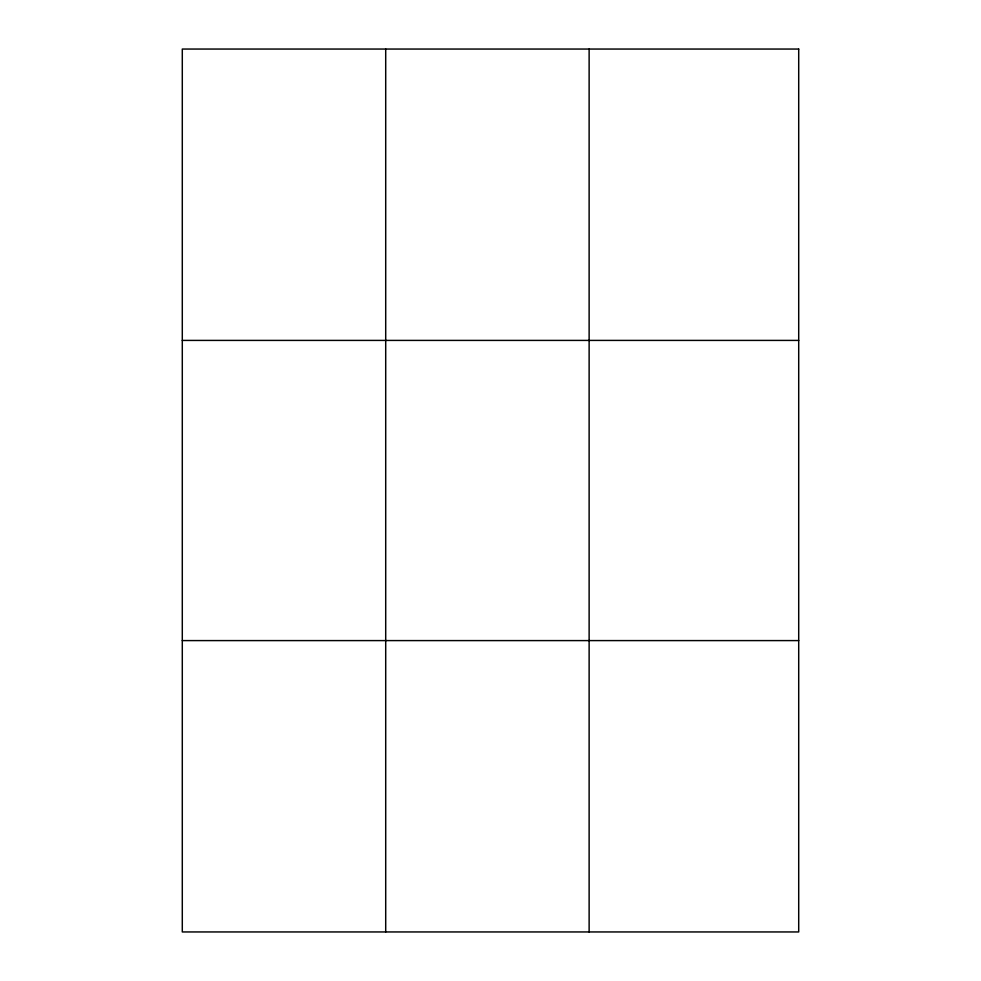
<?xml version="1.0" encoding="UTF-8"?>
<svg xmlns="http://www.w3.org/2000/svg" width="981" height="981" viewBox="0 0 981 981"><rect width="100%" height="100%" fill="white"/><g stroke="black" fill="none" stroke-linecap="round" stroke-linejoin="round"><path stroke-width="1.47" d="M385.705 931.95L385.705 49.05M589.127 931.95L589.127 49.05M182.294 340.407L798.706 340.407M182.294 640.593L798.706 640.593M798.706 49.05L798.706 931.95L182.294 931.95L182.294 49.05L798.706 49.05"/></g></svg>
